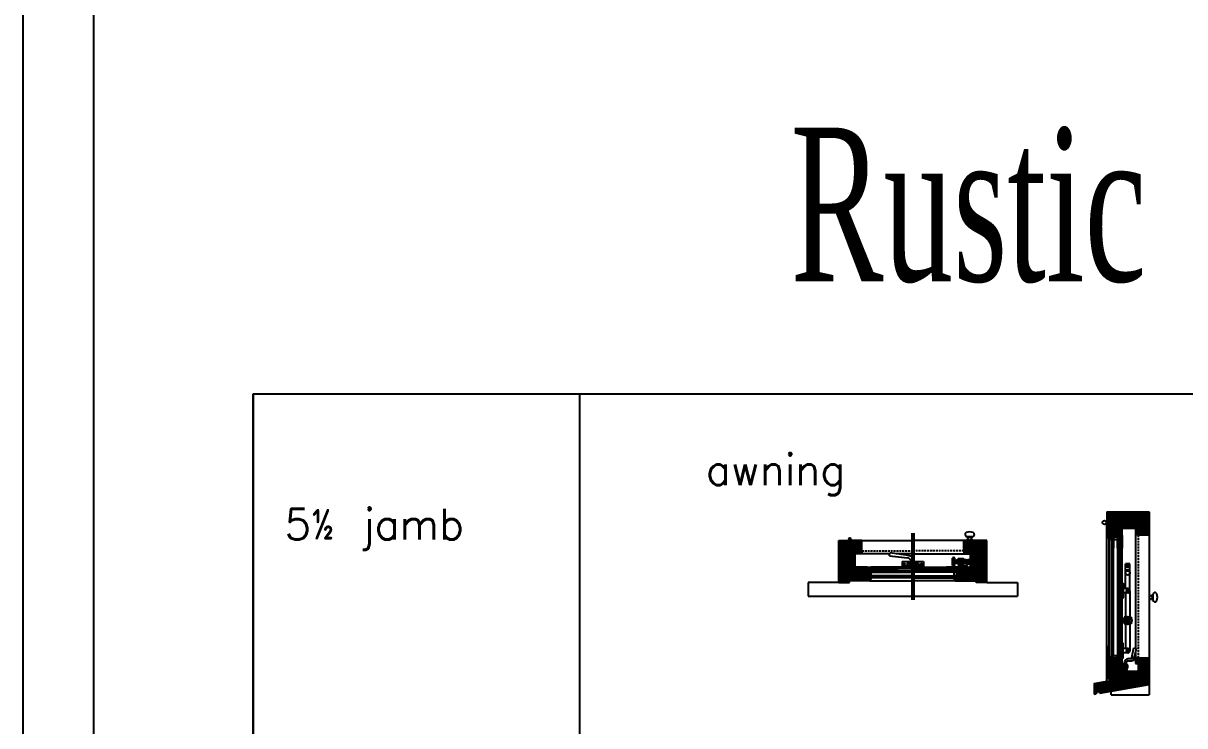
# Model space of a CAD drawing. Header units: inches. Extents: x 1985 to 11287, y 379 to 3234.
# Drawn here: x 8840.1 to 8991.4, y 1559.2 to 1650.6 of the extents above; entities that cross this region are included whole.
import ezdxf

# ---------------------------------------------------------------- set-up
doc = ezdxf.new("R2010")
doc.units = ezdxf.units.IN
doc.header["$MEASUREMENT"] = 0
doc.linetypes.add('HIDDEN', pattern=[0.375, 0.25, -0.125])
for name, color, linetype in [('detail 99', 30, 'CONTINUOUS'), ('glass 99', 6, 'CONTINUOUS'), ('glazing tape 99', 7, 'CONTINUOUS'), ('hardware 99', 94, 'CONTINUOUS'), ('hatch 99', 1, 'CONTINUOUS'), ('screen 99', 4, 'CONTINUOUS'), ('separation 99', 3, 'CONTINUOUS'), ('weatherstripping 99', 5, 'CONTINUOUS'), ('wood detail 99', 7, 'CONTINUOUS')]:
    doc.layers.add(name, color=color, linetype=linetype)
doc.styles.get("Standard").update_dxf_attribs({"font": 'txt.shx', "width": 0.8})
doc.styles.add('Times', font='times.ttf', dxfattribs={"width": 0.8})
pattern_1 = [(45, (8568.73304, 1927.68147), (-0.088388348, 0.088388348), [])]

msp = doc.modelspace()

# ---------------------------------------------------------------- hatches: boundary and pattern name
at = {"layer": 'glazing tape 99'}
h = msp.add_hatch(color=256, dxfattribs=at)
h.paths.add_polyline_path([(8981.984291, 1583.400054), (8981.921791, 1583.400054), (8981.921791, 1583.935768), (8981.984291, 1583.935768)])
h.paths.add_polyline_path([(8982.796791, 1583.400054), (8982.734291, 1583.400054), (8982.734291, 1583.935768), (8982.796791, 1583.935768)])
h = msp.add_hatch(color=256, dxfattribs=at)
h.paths.add_polyline_path([(8950.568414, 1579.362714), (8950.068414, 1579.362714), (8950.068414, 1579.300214), (8950.12645, 1579.300214), (8950.568414, 1579.300214)])
h.paths.add_polyline_path([(8950.595214, 1578.550214), (8950.12645, 1578.550214), (8950.095214, 1578.550214), (8950.095214, 1578.487714), (8950.595214, 1578.487714)])
h = msp.add_hatch(color=256, dxfattribs=at)
h.paths.add_polyline_path([(8961.871927, 1579.362714), (8961.371927, 1579.362714), (8961.371927, 1579.300214), (8961.813892, 1579.300214), (8961.871927, 1579.300214)])
h.paths.add_polyline_path([(8961.845127, 1578.550214), (8961.813892, 1578.550214), (8961.345127, 1578.550214), (8961.345127, 1578.487714), (8961.845127, 1578.487714)])
h = msp.add_hatch(color=256, dxfattribs=at)
h.paths.add_polyline_path([(8981.984291, 1568.250172), (8981.921791, 1568.250172), (8981.921791, 1567.714458), (8981.984291, 1567.714458)])
h.paths.add_polyline_path([(8982.796791, 1568.250172), (8982.734291, 1568.250172), (8982.734291, 1567.714458), (8982.796791, 1567.714458)])
at = {"layer": 'hatch 99'}
h = msp.add_hatch(dxfattribs=at)
h.set_pattern_fill('ANSI31', color=256, style=0)
h.set_pattern_definition(pattern_1)
h.paths.add_polyline_path([(8986.734291, 1587.025054), (8981.234291, 1587.025054), (8981.234291, 1585.650054), (8986.734291, 1585.650054)])
h.paths.add_polyline_path([(8985.359291, 1585.650054), (8983.234291, 1585.650054), (8983.234291, 1585.525054, -0.3659773819), (8983.419169, 1585.368804), (8983.671791, 1585.368804), (8983.671791, 1585.306304), (8983.419169, 1585.306304, -0.3659773819), (8983.234291, 1585.150054), (8983.234291, 1584.900054), (8985.359291, 1584.900054)])
h.paths.add_polyline_path([(8983.234291, 1585.066363, 0.0600972071), (8983.219948, 1585.185263, -0.1774740852), (8983.186979, 1585.212889, -0.1323214904), (8983.153681, 1585.338598, 0.0681812733), (8983.06501, 1585.441363), (8981.928081, 1585.441363, -0.3586814868), (8981.926119, 1585.421119), (8981.914153, 1585.409153, -0.3518020298), (8981.894236, 1585.406977), (8981.709468, 1585.524813, 0.0331779568), (8981.664095, 1585.523434, 0.0354966165), (8981.484291, 1585.506368), (8981.484291, 1583.560768), (8981.859291, 1583.400054), (8981.921791, 1583.400054), (8981.921791, 1583.935768), (8983.234291, 1583.935768)])
h.paths.add_polyline_path([(8983.171791, 1583.935768), (8982.796791, 1583.935768), (8982.796791, 1583.400054), (8982.859291, 1583.400054, -0.375199902), (8982.984291, 1583.556304, 0.3507810594), (8983.109291, 1583.699432), (8983.109291, 1583.712554), (8983.171791, 1583.712554)])
h = msp.add_hatch(dxfattribs=at)
h.set_pattern_fill('ANSI31', color=256, style=0)
h.set_pattern_definition(pattern_1)
h.paths.add_polyline_path([(8986.734291, 1585.587554), (8985.359291, 1585.587554), (8985.359291, 1584.025054), (8986.734291, 1584.025054)])
h.paths.add_polyline_path([(8985.359291, 1584.775054), (8984.984291, 1584.775054), (8984.984291, 1584.025054), (8985.359291, 1584.025054)])
h = msp.add_hatch(dxfattribs=at)
h.set_pattern_fill('ANSI31', color=256, style=0)
h.set_pattern_definition(pattern_1)
h.paths.add_polyline_path([(8948.470214, 1581.925214), (8947.720214, 1581.925214), (8947.720214, 1579.800214), (8947.845214, 1579.800214, -0.3659773819), (8948.001464, 1579.985091), (8948.001464, 1580.237714), (8948.063964, 1580.237714), (8948.063964, 1579.985091, -0.3659773819), (8948.220214, 1579.800214), (8948.470214, 1579.800214)])
h.paths.add_polyline_path([(8947.720214, 1583.300214), (8946.345214, 1583.300214), (8946.345214, 1577.800214), (8947.720214, 1577.800214), (8947.720214, 1578.362714), (8947.345214, 1578.362714), (8947.345214, 1578.432714), (8947.657714, 1578.432714), (8947.657714, 1578.682714), (8947.720214, 1578.682714)])
h = msp.add_hatch(dxfattribs=at)
h.set_pattern_fill('ANSI31', color=256, style=0)
h.set_pattern_definition(pattern_1)
h.paths.add_polyline_path([(8949.345214, 1583.300214), (8947.782714, 1583.300214), (8947.782714, 1581.925214), (8948.470214, 1581.925214), (8949.345214, 1581.925214)])
h.paths.add_polyline_path([(8949.345214, 1581.925214), (8948.595214, 1581.925214), (8948.595214, 1581.550214), (8949.345214, 1581.550214)])
h = msp.add_hatch(dxfattribs=at)
h.set_pattern_fill('ANSI31', color=256, style=0)
h.set_pattern_definition(pattern_1)
h.paths.add_polyline_path([(8963.345127, 1581.925214), (8962.595127, 1581.925214), (8962.595127, 1581.550214), (8963.345127, 1581.550214)])
h.paths.add_polyline_path([(8964.15764, 1583.300214), (8963.595127, 1583.300214), (8962.595127, 1583.300214), (8962.595127, 1581.925214), (8964.08558, 1581.925214)])
h = msp.add_hatch(dxfattribs=at)
h.set_pattern_fill('ANSI31', color=256, style=0)
h.set_pattern_definition(pattern_1)
h.paths.add_polyline_path([(8965.595127, 1583.300214), (8964.220127, 1583.300214), (8964.220127, 1578.682714), (8964.282627, 1578.682714), (8964.282627, 1578.432714), (8964.595127, 1578.432714), (8964.595127, 1578.362714), (8964.220127, 1578.362714), (8964.220127, 1577.800214), (8965.595127, 1577.800214)])
h.paths.add_polyline_path([(8964.220127, 1581.925214), (8963.470127, 1581.925214), (8963.470127, 1579.800214), (8963.720127, 1579.800214, -0.3659773819), (8963.876377, 1579.985091), (8963.876377, 1580.237714), (8963.938877, 1580.237714), (8963.938877, 1579.985091, -0.3659773819), (8964.095127, 1579.800214), (8964.220127, 1579.800214)])
h = msp.add_hatch(dxfattribs=at)
h.set_pattern_fill('ANSI31', color=256, style=0)
h.set_pattern_definition(pattern_1)
h.paths.add_polyline_path([(8950.0327, 1579.800214), (8947.927205, 1579.800214), (8947.927205, 1578.60918, 0.1406633333), (8947.846833, 1578.230018, 0.0354966165), (8947.8639, 1578.050214), (8950.4345, 1578.050214), (8950.595214, 1578.425214), (8950.595214, 1578.487714), (8950.0327, 1578.487714)])
h.paths.add_polyline_path([(8950.412164, 1579.550214, 0.375199902), (8950.255914, 1579.675214), (8950.255914, 1579.737714), (8950.0327, 1579.737714), (8950.0327, 1579.362714), (8950.568414, 1579.362714), (8950.568414, 1579.425214, -0.375199902)], flags=17)
h = msp.add_hatch(dxfattribs=at)
h.set_pattern_fill('ANSI31', color=256, style=0)
h.set_pattern_definition(pattern_1)
h.paths.add_polyline_path([(8961.907642, 1579.737714), (8961.684427, 1579.737714), (8961.684427, 1579.675214), (8961.671305, 1579.675214, 0.3507810594), (8961.528177, 1579.550214, -0.375199902), (8961.371927, 1579.425214), (8961.371927, 1579.362714), (8961.907642, 1579.362714)], flags=17)
h.paths.add_polyline_path([(8964.011422, 1579.800214), (8963.470127, 1579.800214), (8963.370127, 1579.800214), (8961.907642, 1579.800214), (8961.907642, 1578.487714), (8961.345127, 1578.487714), (8961.345127, 1578.425214), (8961.505842, 1578.050214), (8961.586199, 1578.050214), (8964.076442, 1578.050214, 0.0354966165), (8964.093508, 1578.230018, 0.1419831726), (8964.011422, 1578.612387)])
h = msp.add_hatch(dxfattribs=at)
h.set_pattern_fill('ANSI31', color=256, style=0)
h.set_pattern_definition(pattern_1)
h.paths.add_polyline_path([(8983.171791, 1567.937672), (8983.109291, 1567.937672), (8983.109291, 1567.950794, 0.3507810554), (8982.984291, 1568.093922, -0.3507810593), (8982.859291, 1568.23705), (8982.859291, 1568.250172), (8982.796791, 1568.250172), (8982.796791, 1567.714458), (8983.171791, 1567.714458)], flags=17)
h.paths.add_polyline_path([(8983.234291, 1567.714458), (8981.921791, 1567.714458), (8981.921791, 1568.250172), (8981.859291, 1568.250172), (8981.484291, 1568.089458), (8981.484291, 1568.009101), (8981.484291, 1565.206516, 0.0354966165), (8981.664095, 1565.189449, 0.1256790595), (8982.027071, 1565.279064), (8983.234291, 1565.491929), (8983.234291, 1566.24622)])
h.paths.add_polyline_path([(8986.734291, 1565.925847), (8986.734291, 1566.24622), (8983.234291, 1566.24622), (8983.234291, 1565.93372, -0.3659773819), (8983.419169, 1565.77747), (8983.671791, 1565.77747), (8983.671791, 1565.71497), (8983.419169, 1565.71497, -0.3659773819), (8983.234291, 1565.55872), (8983.234291, 1565.308703)])
h.paths.add_polyline_path([(8986.734291, 1568.002304), (8985.359291, 1568.002304), (8985.359291, 1566.439804), (8985.998907, 1566.439804), (8985.998907, 1566.752301), (8986.092907, 1566.752301), (8986.092907, 1566.439804), (8986.734291, 1566.439804)])
h.paths.add_polyline_path([(8985.359291, 1568.002304), (8984.984291, 1568.002304), (8984.984291, 1567.252304), (8985.359291, 1567.252304)])
h.paths.add_polyline_path([(8986.734291, 1565.925847), (8983.234291, 1565.308703), (8979.609291, 1564.669517), (8979.609291, 1563.273306), (8979.853352, 1563.31634, -1), (8980.345756, 1563.403164), (8986.734291, 1564.529636)])
at = {"layer": 'weatherstripping 99'}
h = msp.add_hatch(dxfattribs=at)
h.set_pattern_fill('HONEY', color=256, scale=0.25, angle=-90, style=0)
h.set_pattern_definition([(270, (9314.881512, 1903.501985), (0.0270632937, -0.046875), [0.03125, -0.0625]), (30, (9314.881512, 1903.501985), (0.027063294, 0.0468749999), [0.03125, -0.0625]), (330, (9314.881512, 1903.501985), (0.0541265877, -1e-10), [-0.0625, 0.03125])])
h.paths.add_polyline_path([(8981.800947, 1585.606166, -0.6227902529), (8981.80728, 1585.619054), (8981.922805, 1585.619054, 0.4142135624), (8981.930805, 1585.627054), (8981.930805, 1585.642054, 0.4142135624), (8981.922805, 1585.650054), (8981.619068, 1585.650054, 0.4142135624), (8981.611068, 1585.642054), (8981.611068, 1585.596341, 0.2561615769), (8981.618465, 1585.582851), (8981.894236, 1585.406977, 0.3518020298), (8981.914153, 1585.409153), (8981.926119, 1585.421119, 0.3771555929), (8981.927472, 1585.442207)])
h = msp.add_hatch(dxfattribs=at)
h.set_pattern_fill('HONEY', color=256, scale=0.25, style=0)
h.set_pattern_definition([(180, (9368.434664, 1318.88137), (-0.046875, 0.0270632938), [0.03125, -0.0625]), (60, (9368.434664, 1318.88137), (0.0468749999, 0.027063294), [0.03125, -0.0625]), (120, (9368.434664, 1318.88137), (-1e-10, 0.0541265877), [-0.0625, 0.03125])])
h.paths.add_polyline_path([(8947.663939, 1578.523517, 0.2324451644), (8947.657714, 1578.51085), (8947.657714, 1578.441214, -0.4142135624), (8947.641714, 1578.425214), (8947.524714, 1578.425214), (8947.451671, 1578.456714), (8947.410592, 1578.397839, 0.1534884587), (8947.407714, 1578.388683), (8947.407714, 1578.378714, 0.4142135624), (8947.423714, 1578.362714), (8947.711441, 1578.362714, 0.2561615769), (8947.724931, 1578.37011), (8947.900806, 1578.645881, 0.3518020298), (8947.898629, 1578.665798), (8947.886663, 1578.677764, 0.3771555929), (8947.865575, 1578.679117)])
h = msp.add_hatch(dxfattribs=at)
h.set_pattern_fill('HONEY', color=256, scale=0.25, style=0)
h.set_pattern_definition([(7e-15, (8543.505678, 1318.88137), (0.046875, 0.0270632938), [0.03125, -0.0625]), (120, (8543.505678, 1318.88137), (-0.0468749999, 0.027063294), [0.03125, -0.0625]), (60, (8543.505678, 1318.88137), (1e-10, 0.0541265877), [-0.0625, 0.03125])])
h.paths.add_polyline_path([(8964.276402, 1578.523517, -0.2324451644), (8964.282627, 1578.51085), (8964.282627, 1578.441214, 0.4142135624), (8964.298627, 1578.425214), (8964.415627, 1578.425214), (8964.488671, 1578.456714), (8964.529749, 1578.397839, -0.1534884587), (8964.532627, 1578.388683), (8964.532627, 1578.378714, -0.4142135624), (8964.516627, 1578.362714), (8964.2289, 1578.362714, -0.2561615769), (8964.21541, 1578.37011), (8964.039536, 1578.645881, -0.3518020298), (8964.041712, 1578.665798), (8964.053678, 1578.677764, -0.3771555929), (8964.074767, 1578.679117)])
msp.add_hatch(color=256, dxfattribs=at).paths.add_polyline_path([(8985.936407, 1566.408801), (8985.936407, 1566.439774), (8986.031928, 1566.439793), (8986.061655, 1566.473382), (8986.061655, 1566.533176), (8985.999407, 1566.48964), (8985.999407, 1566.517937), (8986.061655, 1566.561473), (8986.061655, 1566.640361), (8985.999407, 1566.596825), (8985.999407, 1566.625122), (8986.078155, 1566.691647), (8986.092907, 1566.691647), (8986.092907, 1566.439804), (8986.186407, 1566.439823), (8986.186407, 1566.408801)])
h = msp.add_hatch(dxfattribs=at)
h.set_pattern_fill('ANSI36', color=256, scale=0.125, angle=405, style=0)
h.set_pattern_definition([(270, (10576.158359, 1378.616392), (-0.015625, -0.02734375), [0.0390625, -0.0078125, 0, -0.0078125])])
h.paths.add_polyline_path([(8985.936407, 1566.254361), (8985.936407, 1566.408801), (8986.186407, 1566.408801), (8986.186407, 1566.241259)])

# ---------------------------------------------------------------- linework, layer by layer
at = {"layer": 'glass 99'}
for p, q in [((8981.984291, 1583.842018), (8981.984291, 1582.292936)), ((8981.984291, 1583.306304), (8981.984291, 1583.842018)), ((8981.984291, 1583.842018), (8982.734291, 1583.842018)), ((8982.109291, 1583.842018), (8982.109291, 1582.292936)), ((8982.609291, 1582.292936), (8982.609291, 1583.842018)), ((8982.734291, 1582.292936), (8982.734291, 1583.842018)), ((8981.984291, 1567.808208), (8981.984291, 1583.306304)), ((8982.139283, 1583.700148), (8982.109291, 1583.592366)), ((8982.109291, 1567.808208), (8982.109291, 1583.400054)), ((8982.109291, 1583.400054), (8982.609291, 1583.400054)), ((8982.139283, 1583.700148), (8982.359291, 1583.700148)), ((8982.5793, 1583.700148), (8982.359291, 1583.700148)), ((8982.5793, 1583.700148), (8982.609291, 1583.592366)), ((8982.609291, 1583.400054), (8982.609291, 1567.808208)), ((8982.734291, 1583.306304), (8982.734291, 1567.808208)), ((8981.984291, 1568.343922), (8981.984291, 1567.808208)), ((8981.984291, 1567.808208), (8982.734291, 1567.808208)), ((8982.609291, 1568.250172), (8982.109291, 1568.250172)), ((8982.139283, 1567.985792), (8982.109291, 1568.093575)), ((8982.139283, 1567.985792), (8982.359291, 1567.985792)), ((8982.5793, 1567.985792), (8982.359291, 1567.985792)), ((8982.5793, 1567.985792), (8982.609291, 1568.093575))]:
    msp.add_line(p, q, dxfattribs=at)
at = {"layer": 'glass 99', "color": 6}
for p, q in [((8950.12645, 1579.300214), (8955.845171, 1579.300214)), ((8950.12645, 1578.550214), (8950.12645, 1579.300214)), ((8961.813892, 1579.300214), (8956.095171, 1579.300214)), ((8961.813892, 1578.550214), (8961.813892, 1579.300214)), ((8950.12645, 1579.175214), (8955.845171, 1579.175214)), ((8955.845171, 1578.675214), (8950.12645, 1578.675214)), ((8955.845171, 1578.550214), (8950.12645, 1578.550214)), ((8950.268319, 1579.145222), (8950.376102, 1579.175214)), ((8950.268319, 1579.145222), (8950.268319, 1578.925214)), ((8950.268319, 1578.705205), (8950.268319, 1578.925214)), ((8950.268319, 1578.705205), (8950.376102, 1578.675214)), ((8950.568414, 1578.675214), (8950.568414, 1579.175214)), ((8961.813892, 1579.175214), (8956.095171, 1579.175214)), ((8956.095171, 1578.675214), (8961.813892, 1578.675214)), ((8956.095171, 1578.550214), (8961.813892, 1578.550214)), ((8961.371927, 1578.675214), (8961.371927, 1579.175214)), ((8961.672022, 1579.145222), (8961.564239, 1579.175214)), ((8961.672022, 1578.705205), (8961.564239, 1578.675214)), ((8961.672022, 1579.145222), (8961.672022, 1578.925214)), ((8961.672022, 1578.705205), (8961.672022, 1578.925214))]:
    msp.add_line(p, q, dxfattribs=at)
at = {"layer": 'hardware 99', "color": 94}
for p, q in [((8981.234291, 1585.775054), (8981.144961, 1585.775054)), ((8981.484291, 1585.462554), (8981.144961, 1585.462554)), ((8981.234291, 1585.650054), (8981.16983, 1585.650054)), ((8982.66983, 1585.587554), (8981.16983, 1585.587554)), ((8981.232725, 1585.587554), (8981.192424, 1585.462554)), ((8982.66983, 1585.587554), (8982.66983, 1585.441363)), ((8963.017034, 1583.800214), (8963.735734, 1583.800214)), ((8963.017034, 1583.737714), (8963.017034, 1583.800214)), ((8963.735734, 1583.737714), (8963.735734, 1583.800214)), ((8947.720214, 1583.300214), (8947.720214, 1583.379064)), ((8947.720214, 1583.300214), (8947.782714, 1583.300214)), ((8947.720214, 1582.612714), (8947.782714, 1582.612714)), ((8947.782714, 1583.300214), (8947.782714, 1583.36237)), ((8947.845214, 1583.300214), (8947.845214, 1583.379064)), ((8963.735734, 1583.737714), (8963.017034, 1583.737714)), ((8963.735734, 1583.362714), (8963.017034, 1583.362714)), ((8963.017034, 1583.300214), (8963.017034, 1583.362714)), ((8963.735734, 1583.300214), (8963.735734, 1583.362714)), ((8952.925222, 1581.300214), (8952.965575, 1581.675214)), ((8952.925222, 1581.300214), (8955.258956, 1581.041952)), ((8955.358282, 1581.308548), (8952.965575, 1581.675214)), ((8961.157627, 1580.034589), (8961.157627, 1581.003339)), ((8961.157627, 1581.003339), (8961.173252, 1581.003339)), ((8961.173252, 1581.018964), (8961.173252, 1580.018964)), ((8961.407627, 1581.018964), (8961.407627, 1580.018964)), ((8961.423252, 1581.003339), (8961.407627, 1581.003339)), ((8961.423252, 1580.034589), (8961.423252, 1581.003339)), ((8962.032627, 1580.800214), (8962.032627, 1579.925214)), ((8962.032627, 1580.800214), (8962.157627, 1580.800214)), ((8962.157627, 1580.800214), (8962.157627, 1579.925214)), ((8962.157627, 1580.800214), (8962.407627, 1580.800214)), ((8962.407627, 1580.800214), (8962.532627, 1580.800214)), ((8962.532627, 1579.925214), (8962.532627, 1580.800214)), ((8962.907627, 1580.784589), (8962.532627, 1580.784589)), ((8962.782627, 1580.268964), (8962.782627, 1580.768964)), ((8962.782627, 1580.768964), (8962.907627, 1580.768964)), ((8962.907627, 1580.253339), (8962.907627, 1580.784589)), ((8962.907627, 1580.784589), (8963.157627, 1580.784589)), ((8963.157627, 1580.253339), (8963.157627, 1580.784589)), ((8963.188877, 1580.768964), (8963.157627, 1580.768964)), ((8963.188877, 1580.237714), (8963.188877, 1580.800214)), ((8963.188877, 1580.800214), (8963.470127, 1580.800214)), ((8963.345127, 1580.237714), (8963.345127, 1580.800214)), ((8954.595171, 1580.550214), (8955.845171, 1580.550214)), ((8954.595171, 1580.550214), (8954.595171, 1579.800214)), ((8954.908655, 1580.282892), (8954.737492, 1580.111729)), ((8954.952849, 1580.238698), (8954.781686, 1580.067535)), ((8954.798671, 1579.800214), (8954.798671, 1579.925214)), ((8954.798671, 1579.925214), (8955.454671, 1579.925214)), ((8955.220171, 1580.331464), (8955.631293, 1580.314265)), ((8955.220171, 1580.331464), (8955.220171, 1580.018964)), ((8955.220171, 1580.018964), (8955.578609, 1580.033958)), ((8955.579671, 1580.050214), (8955.845171, 1580.050214)), ((8955.595171, 1580.300214), (8955.69379, 1580.300214)), ((8955.595171, 1580.050214), (8955.595171, 1580.300214)), ((8955.782671, 1580.138607), (8955.782671, 1580.425214)), ((8956.095171, 1580.550214), (8957.345171, 1580.550214)), ((8956.095171, 1580.050214), (8956.360671, 1580.050214)), ((8956.157671, 1580.138607), (8956.157671, 1580.425214)), ((8956.246551, 1580.300214), (8956.345171, 1580.300214)), ((8956.345171, 1580.050214), (8956.345171, 1580.300214)), ((8956.345171, 1580.284401), (8956.720171, 1580.268714)), ((8956.345171, 1580.066026), (8956.720171, 1580.081714)), ((8956.485671, 1579.925214), (8957.141671, 1579.925214)), ((8956.720171, 1580.268714), (8956.720171, 1580.081714)), ((8957.158655, 1580.282892), (8956.987492, 1580.111729)), ((8957.202849, 1580.238698), (8957.031686, 1580.067535)), ((8957.141671, 1579.800214), (8957.141671, 1579.925214)), ((8957.345171, 1580.550214), (8957.345171, 1579.800214)), ((8957.345171, 1579.800214), (8957.345171, 1579.925214)), ((8961.157627, 1580.034589), (8961.173252, 1580.034589)), ((8961.423252, 1580.034589), (8961.407627, 1580.034589)), ((8961.454502, 1580.655179), (8961.454502, 1580.382748)), ((8961.657627, 1580.643964), (8962.157627, 1580.643964)), ((8961.657627, 1580.393964), (8962.157627, 1580.393964)), ((8961.907642, 1579.800214), (8963.188842, 1579.800214)), ((8962.032627, 1579.925214), (8962.032627, 1579.800214)), ((8962.157627, 1580.237714), (8962.407627, 1580.237714)), ((8962.907627, 1580.253339), (8962.532627, 1580.253339)), ((8962.782627, 1580.268964), (8962.907627, 1580.268964)), ((8962.907627, 1580.253339), (8963.157627, 1580.253339)), ((8963.188877, 1580.268964), (8963.157627, 1580.268964)), ((8963.188877, 1580.237714), (8963.470127, 1580.237714)), ((8963.370127, 1579.800214), (8963.470127, 1579.800214)), ((8963.470127, 1580.550214), (8963.470127, 1579.800214)), ((8983.671791, 1577.886046), (8983.671791, 1580.246134)), ((8984.234291, 1580.246134), (8983.671791, 1580.246134)), ((8984.234291, 1579.433634), (8983.671791, 1579.433634)), ((8984.039197, 1580.063984), (8983.822691, 1579.847478)), ((8984.083392, 1580.01979), (8983.866885, 1579.803283)), ((8984.234291, 1577.886046), (8984.234291, 1580.246134)), ((8983.671791, 1577.027384), (8983.671791, 1577.886046)), ((8984.234291, 1576.746134), (8984.234291, 1577.886046)), ((8983.953041, 1577.027384), (8983.359291, 1577.027384)), ((8983.953041, 1576.464884), (8983.359291, 1576.464884)), ((8983.671791, 1576.464884), (8983.671791, 1573.313041)), ((8984.039197, 1576.876484), (8983.822691, 1576.659978)), ((8984.083392, 1576.83229), (8983.866885, 1576.615783)), ((8984.234291, 1576.746134), (8984.234291, 1573.313041)), ((8986.734291, 1576.248), (8986.796791, 1576.248)), ((8986.796791, 1575.5293), (8986.796791, 1576.248)), ((8987.171791, 1575.5293), (8987.171791, 1576.248)), ((8987.171791, 1576.248), (8987.234291, 1576.248)), ((8987.234291, 1576.248), (8987.234291, 1575.5293)), ((8986.734291, 1575.5293), (8986.796791, 1575.5293)), ((8987.171791, 1575.5293), (8987.234291, 1575.5293)), ((8983.651677, 1573.299847), (8983.515541, 1573.299847)), ((8983.515541, 1573.299847), (8983.515541, 1573.163711)), ((8984.390541, 1573.299847), (8984.254405, 1573.299847)), ((8984.390541, 1573.299847), (8984.390541, 1573.163711)), ((8983.515541, 1572.560983), (8983.515541, 1572.424847)), ((8983.651677, 1572.424847), (8983.515541, 1572.424847)), ((8983.671791, 1572.411653), (8983.671791, 1570.171733)), ((8984.234291, 1572.411653), (8984.234291, 1570.171733)), ((8984.390541, 1572.424847), (8984.254405, 1572.424847)), ((8984.390541, 1572.560983), (8984.390541, 1572.424847)), ((8983.671791, 1570.171733), (8983.671791, 1569.206097)), ((8984.234291, 1570.171733), (8984.234291, 1568.924847)), ((8983.953041, 1569.206097), (8983.359291, 1569.206097)), ((8983.953041, 1568.643597), (8983.359291, 1568.643597)), ((8984.039197, 1569.055197), (8983.822691, 1568.838691)), ((8984.083392, 1569.011003), (8983.866885, 1568.794497)), ((8984.499788, 1568.047381), (8984.734291, 1569.326811)), ((8984.734291, 1569.326811), (8985.103147, 1569.259205)), ((8984.785312, 1567.850149), (8985.103147, 1569.259205)), ((8983.234291, 1567.215006), (8983.234291, 1566.527506)), ((8983.484291, 1567.215006), (8983.234291, 1567.215006)), ((8983.359291, 1567.215006), (8983.359291, 1566.527506)), ((8983.484291, 1567.246256), (8983.484291, 1566.34622)), ((8983.734291, 1567.246256), (8983.734291, 1567.262882)), ((8983.734291, 1567.246256), (8983.734291, 1566.34622)), ((8984.078041, 1567.917756), (8984.47603, 1567.917756)), ((8984.078041, 1567.606632), (8984.47603, 1567.606632)), ((8983.484291, 1566.527506), (8983.234291, 1566.527506)), ((8983.984291, 1566.34622), (8983.234291, 1566.34622)), ((8983.984291, 1566.24622), (8983.234291, 1566.24622)), ((8983.671791, 1566.24622), (8984.234291, 1566.24622)), ((8983.984291, 1566.34622), (8983.984291, 1566.24622))]:
    msp.add_line(p, q, dxfattribs=at)
for points in [[(8961.907627, 1580.768964), (8961.657627, 1580.706464), (8961.657627, 1580.331464), (8961.907627, 1580.268964)], [(8962.032627, 1580.081464), (8961.907627, 1580.081464), (8961.907627, 1580.956464), (8962.532627, 1580.956464), (8962.532627, 1580.800214)], [(8962.032627, 1580.800214), (8962.032627, 1580.831464), (8962.407627, 1580.831464), (8962.407627, 1580.800214)], [(8962.032627, 1580.800214), (8962.032627, 1579.800214), (8963.095127, 1579.800214), (8963.095127, 1579.925214), (8962.532627, 1579.925214)], [(8962.157627, 1579.925214), (8962.407627, 1579.925214), (8962.407627, 1580.800214)], [(8961.454502, 1580.643964), (8961.657627, 1580.643964)], [(8961.657627, 1580.393964), (8961.454502, 1580.393964)], [(8962.407627, 1580.237714), (8962.407627, 1580.206464), (8962.157627, 1580.206464)], [(8962.407627, 1580.081464), (8962.157627, 1580.081464)], [(8983.234291, 1575.856221), (8983.234291, 1577.683634), (8983.359291, 1577.683634), (8983.359291, 1575.856221)], [(8983.234291, 1577.636046), (8983.234291, 1575.808634), (8983.359291, 1575.808634), (8983.359291, 1577.636046)]]:
    msp.add_lwpolyline(points, dxfattribs=at)
msp.add_lwpolyline([(8983.234291, 1569.862347), (8983.234291, 1567.987347), (8983.359291, 1567.987347), (8983.359291, 1569.862347)], close=True, dxfattribs=at)
for centre, radius in [((8980.921791, 1585.618804), 0.25), ((8947.782714, 1583.487714), 0.125344), ((8954.845171, 1580.175214), 0.125), ((8957.095171, 1580.175214), 0.125), ((8983.953041, 1579.058634), 0.28125), ((8983.953041, 1579.933634), 0.15625), ((8983.953041, 1576.746134), 0.15625), ((8983.953041, 1572.862347), 0.53125), ((8983.953041, 1572.862347), 0.5), ((8983.953041, 1572.862347), 0.484375), ((8983.953041, 1572.862347), 0.272431), ((8983.953041, 1572.862347), 0.136216), ((8983.953041, 1568.924847), 0.15625)]:
    msp.add_circle(centre, radius, dxfattribs=at)
for centre, radius, start, end in [((8981.144961, 1585.837554), 0.0625, 224.427004, 270), ((8981.144961, 1585.400054), 0.0625, 90, 135.572996), ((8963.376383, 1583.072901), 1.321014, 70.73395118, 109.2685604), ((8962.982659, 1583.550214), 0.190625, 280.38885782, 79.61114218), ((8963.770109, 1583.550214), 0.190625, 100.38885782, 259.61114218), ((8955.157671, 1580.425214), 0.625, 360, 80.67375008), ((8955.277593, 1580.43215), 0.880105, 49.84200543, 84.7396651), ((8955.277593, 1580.43215), 0.880105, 359.54841088, 21.72755219), ((8960.845127, 1580.791395), 0.3125, 334.15806724, 0), ((8961.29044, 1580.814862), 0.235352, 60.13716564, 119.86283436), ((8961.735752, 1580.791395), 0.3125, 180, 205.84193276), ((8955.454671, 1580.050214), 0.125, 270, 360), ((8955.970171, 1580.188885), 0.361328, 121.99448223, 162.05474677), ((8955.970171, 1580.188885), 0.361328, 17.94525323, 59.25022404), ((8956.485671, 1580.050214), 0.125, 180, 270), ((8961.407627, 1580.518964), 0.3125, 154.15806724, 205.84193276), ((8960.845127, 1580.246532), 0.3125, 0, 25.84193276), ((8961.29044, 1580.223065), 0.235352, 240.13716564, 299.86283436), ((8961.735752, 1580.246532), 0.3125, 154.15806724, 180), ((8983.953041, 1576.746134), 0.28125, 270, 90), ((8986.984291, 1576.282375), 0.190625, 190.38885782, 349.61114218), ((8986.506978, 1575.88865), 1.321014, 340.73395118, 19.2685604), ((8986.984291, 1575.494925), 0.190625, 10.38885782, 169.61114218), ((8983.953041, 1568.924847), 0.28125, 270, 90), ((8984.193326, 1567.217568), 0.709615, 99.34978414, 177.68305882), ((8984.078041, 1567.262882), 0.34375, 90, 180), ((8983.622963, 1566.871256), 0.361328, 287.94525323, 72.05474677)]:
    msp.add_arc(centre, radius, start, end, dxfattribs=at)
for centre, major_axis, ratio, start_param, end_param in [((8963.017034, 1584.066464), (0, 0.26625), 0.9389671361, 0.3113269566, 3.1415926536), ((8963.735734, 1584.066464), (0, 0.26625), 0.9389671362, 3.1415926536, 5.9720927217), ((8987.500541, 1576.248), (-0.26625, 0), 0.9389671361, 3.4529196101, 6.2831853072), ((8987.500541, 1575.5293), (-0.26625, 0), 0.9389671362, 0, 2.8305000681)]:
    msp.add_ellipse(centre, major_axis=major_axis, ratio=ratio, start_param=start_param, end_param=end_param, dxfattribs=at)
for points in [[(8955.69379, 1580.300214), (8955.760765, 1580.328814), (8955.782671, 1580.388607)], [(8955.69379, 1580.050214), (8955.760765, 1580.078814), (8955.782671, 1580.138607)], [(8956.246551, 1580.300214), (8956.179577, 1580.328814), (8956.157671, 1580.388607)], [(8956.246551, 1580.050214), (8956.179577, 1580.078814), (8956.157671, 1580.138607)], [(8984.366825, 1567.917756), (8984.46345, 1567.958435), (8984.499788, 1568.047381)], [(8984.47603, 1567.917756), (8984.766869, 1568.049291), (8984.898879, 1568.353624)], [(8984.785312, 1567.850149), (8984.690529, 1567.650691), (8984.47603, 1567.606632)]]:
    msp.add_spline(points, degree=3, dxfattribs=at)
at = {"layer": 'screen 99', "color": 4, "linetype": 'HIDDEN'}
for p, q in [((8985.359291, 1568.002304), (8985.359291, 1584.025054)), ((8949.345214, 1581.925214), (8955.845171, 1581.925214)), ((8962.595127, 1581.925214), (8956.095171, 1581.925214))]:
    msp.add_line(p, q, dxfattribs=at)
at = {"layer": 'separation 99'}
for p, q in [((8870.077342, 1602.358547), (8870.077342, 1512.239951)), ((8912.617716, 1557.299249), (8912.617716, 1602.358547))]:
    msp.add_line(p, q, dxfattribs=at)
for points in [[(8840.122035, 2103.669696), (9954.635727, 2103.669696), (9954.635727, 1326.396456), (8840.122035, 1326.396456)], [(8849.299532, 2093.486824), (9941.56161, 2093.486824), (9941.56161, 1340.434269), (8849.299532, 1340.434269)], [(8870.077342, 1602.358547), (9066.39145, 1602.358547), (9066.39145, 1422.121354), (8870.077342, 1422.121354)]]:
    msp.add_lwpolyline(points, close=True, dxfattribs=at)
at = {"layer": 'weatherstripping 99'}
for p, q in [((8981.611068, 1585.596341), (8981.611068, 1585.642054)), ((8981.894236, 1585.406977), (8981.618465, 1585.582851)), ((8981.619068, 1585.650054), (8981.922805, 1585.650054)), ((8981.800947, 1585.606166), (8981.927472, 1585.442207)), ((8981.922805, 1585.619054), (8981.80728, 1585.619054)), ((8981.914153, 1585.409153), (8981.926119, 1585.421119)), ((8981.930805, 1585.642054), (8981.930805, 1585.627054)), ((8983.671791, 1585.337554), (8983.390541, 1585.337554)), ((8948.032714, 1580.237714), (8948.032714, 1579.956464)), ((8963.907627, 1580.237714), (8963.907627, 1579.956464)), ((8947.407714, 1578.378714), (8947.407714, 1578.388683)), ((8947.410592, 1578.397839), (8947.451671, 1578.456714)), ((8947.423714, 1578.362714), (8947.711441, 1578.362714)), ((8947.451671, 1578.456714), (8947.524714, 1578.425214)), ((8947.524714, 1578.425214), (8947.641714, 1578.425214)), ((8947.657714, 1578.51085), (8947.657714, 1578.441214)), ((8947.663939, 1578.523517), (8947.865575, 1578.679117)), ((8947.900806, 1578.645881), (8947.724931, 1578.37011)), ((8947.898629, 1578.665798), (8947.886663, 1578.677764)), ((8964.039536, 1578.645881), (8964.21541, 1578.37011)), ((8964.041712, 1578.665798), (8964.053678, 1578.677764)), ((8964.276402, 1578.523517), (8964.074767, 1578.679117)), ((8964.516627, 1578.362714), (8964.2289, 1578.362714)), ((8964.282627, 1578.51085), (8964.282627, 1578.441214)), ((8964.415627, 1578.425214), (8964.298627, 1578.425214)), ((8964.488671, 1578.456714), (8964.415627, 1578.425214)), ((8964.529749, 1578.397839), (8964.488671, 1578.456714)), ((8964.532627, 1578.378714), (8964.532627, 1578.388683)), ((8983.671791, 1565.74622), (8983.390541, 1565.74622)), ((8985.936407, 1566.439774), (8986.031928, 1566.439793)), ((8985.936407, 1566.439774), (8985.936407, 1566.241259)), ((8986.186407, 1566.408801), (8985.936407, 1566.408801)), ((8986.186407, 1566.241259), (8985.936407, 1566.241259)), ((8986.078155, 1566.691647), (8985.999407, 1566.625122)), ((8986.061655, 1566.640361), (8985.999407, 1566.596825)), ((8985.999407, 1566.625122), (8985.999407, 1566.596825)), ((8986.061655, 1566.561473), (8985.999407, 1566.517937)), ((8986.061655, 1566.533176), (8985.999407, 1566.48964)), ((8985.999407, 1566.517937), (8985.999407, 1566.48964)), ((8986.031928, 1566.439793), (8986.061655, 1566.473382)), ((8986.061655, 1566.561473), (8986.061655, 1566.640361)), ((8986.061655, 1566.473382), (8986.061655, 1566.533176)), ((8986.078155, 1566.691647), (8986.092907, 1566.691647)), ((8986.092907, 1566.691647), (8986.078155, 1566.691647)), ((8986.092907, 1566.439804), (8986.092907, 1566.691647)), ((8986.092907, 1566.439804), (8986.186407, 1566.439823)), ((8986.186407, 1566.439823), (8986.186407, 1566.241259))]:
    msp.add_line(p, q, dxfattribs=at)
for centre, radius, start, end in [((8981.619068, 1585.642054), 0.008, 90, 180), ((8981.627068, 1585.596341), 0.016, 180, 237.47209795), ((8981.80728, 1585.611054), 0.008, 90, 217.65699188), ((8981.902839, 1585.420467), 0.016, 237.47209795, 315), ((8981.922805, 1585.642054), 0.008, 0, 90), ((8981.922805, 1585.627054), 0.008, 270, 0), ((8981.914805, 1585.432433), 0.016, 315, 37.65699188), ((8983.403679, 1585.337554), 0.25, 150.08871422, 209.91128578), ((8983.241154, 1585.431052), 0.0625, 85.80195244, 150.08871422), ((8983.234291, 1585.337554), 0.15625, 274.19804756, 85.80195244), ((8983.241154, 1585.244055), 0.0625, 209.91128578, 274.19804756), ((8947.939216, 1579.807076), 0.0625, 175.80195244, 240.08871422), ((8948.032714, 1579.800214), 0.15625, 4.19804756, 175.80195244), ((8948.032714, 1579.969601), 0.25, 240.08871422, 299.91128578), ((8948.126212, 1579.807076), 0.0625, 299.91128578, 4.19804756), ((8963.814129, 1579.807076), 0.0625, 175.80195244, 240.08871422), ((8963.907627, 1579.800214), 0.15625, 4.19804756, 175.80195244), ((8963.907627, 1579.969601), 0.25, 240.08871422, 299.91128578), ((8964.001126, 1579.807076), 0.0625, 299.91128578, 4.19804756), ((8947.423714, 1578.388683), 0.016, 145.09543751, 180), ((8947.423714, 1578.378714), 0.016, 180, 270), ((8947.641714, 1578.441214), 0.016, 270, 0), ((8947.673714, 1578.51085), 0.016, 127.65699188, 180), ((8947.711441, 1578.378714), 0.016, 270, 327.47209795), ((8947.87535, 1578.666451), 0.016, 45, 127.65699188), ((8947.887316, 1578.654485), 0.016, 327.47209795, 45), ((8964.053026, 1578.654485), 0.016, 135, 212.52790205), ((8964.064992, 1578.666451), 0.016, 52.34300812, 135), ((8964.2289, 1578.378714), 0.016, 212.52790205, 270), ((8964.266627, 1578.51085), 0.016, 0, 52.34300812), ((8964.298627, 1578.441214), 0.016, 180, 270), ((8964.516627, 1578.378714), 0.016, 270, 0), ((8964.516627, 1578.388683), 0.016, 0, 34.90456249), ((8983.403679, 1565.74622), 0.25, 150.08871422, 209.91128578), ((8983.241154, 1565.839719), 0.0625, 85.80195244, 150.08871422), ((8983.241154, 1565.652722), 0.0625, 209.91128578, 274.19804756), ((8983.234291, 1565.74622), 0.15625, 274.19804756, 85.80195244)]:
    msp.add_arc(centre, radius, start, end, dxfattribs=at)
at = {"layer": 'wood detail 99'}
for p, q in [((8981.234291, 1587.025054), (8981.234291, 1585.650054)), ((8981.234291, 1587.025054), (8986.734291, 1587.025054)), ((8986.734291, 1587.025054), (8986.734291, 1585.650054)), ((8981.234291, 1564.956049), (8981.234291, 1585.650054)), ((8981.234291, 1585.650054), (8986.734291, 1585.650054)), ((8981.484291, 1583.525054), (8981.484291, 1585.506368)), ((8981.921438, 1585.441363), (8983.06501, 1585.441363)), ((8981.921438, 1585.441363), (8983.06501, 1585.441363)), ((8983.234291, 1585.650054), (8984.859291, 1585.650054)), ((8983.234291, 1585.650054), (8983.234291, 1585.525054)), ((8984.859291, 1585.650054), (8984.484291, 1585.650054)), ((8985.359291, 1585.650054), (8985.359291, 1584.900054)), ((8985.359291, 1585.650054), (8985.359291, 1584.025054)), ((8985.359291, 1585.587554), (8986.734291, 1585.587554)), ((8986.734291, 1585.650054), (8986.734291, 1563.207183)), ((8955.845171, 1584.258882), (8955.845171, 1575.537984)), ((8956.095171, 1584.258882), (8956.095171, 1575.537984)), ((8981.921791, 1583.400054), (8981.921791, 1583.935768)), ((8983.234291, 1583.935768), (8983.234291, 1585.150054)), ((8983.234291, 1584.900054), (8985.359291, 1584.900054)), ((8983.234291, 1583.935768), (8983.234291, 1582.292936)), ((8984.984291, 1584.775054), (8985.359291, 1584.775054)), ((8984.984291, 1584.775054), (8984.984291, 1569.280989)), ((8985.359291, 1584.025054), (8984.984291, 1584.025054)), ((8985.359291, 1584.025054), (8986.734291, 1584.025054)), ((8946.345214, 1577.800214), (8946.345214, 1583.300214)), ((8946.345214, 1583.300214), (8947.720214, 1583.300214)), ((8947.720214, 1583.300214), (8947.720214, 1581.925214)), ((8947.720214, 1578.682714), (8947.720214, 1583.300214)), ((8947.782714, 1583.300214), (8955.845171, 1583.300214)), ((8947.782714, 1583.300214), (8955.845171, 1583.300214)), ((8947.782714, 1583.300214), (8955.845171, 1583.300214)), ((8949.345214, 1583.300214), (8947.782714, 1583.300214)), ((8947.782714, 1583.300214), (8947.782714, 1581.925214)), ((8948.345214, 1583.300214), (8947.782714, 1583.300214)), ((8949.345214, 1583.300214), (8955.845171, 1583.300214)), ((8949.345214, 1581.925214), (8949.345214, 1583.300214)), ((8964.220127, 1583.300214), (8956.095171, 1583.300214)), ((8964.220127, 1583.300214), (8956.095171, 1583.300214)), ((8964.220127, 1583.300214), (8956.095171, 1583.300214)), ((8964.220127, 1583.300214), (8956.095171, 1583.300214)), ((8962.595127, 1583.300214), (8956.095171, 1583.300214)), ((8962.595127, 1583.300214), (8964.220127, 1583.300214)), ((8962.595127, 1581.925214), (8962.595127, 1583.300214)), ((8963.595127, 1583.300214), (8964.220127, 1583.300214)), ((8964.15764, 1583.300214), (8964.08558, 1581.925214)), ((8964.220127, 1583.300214), (8964.220127, 1581.925214)), ((8965.595127, 1583.300214), (8964.220127, 1583.300214)), ((8964.220127, 1578.682714), (8964.220127, 1583.300214)), ((8965.595127, 1577.800214), (8965.595127, 1583.300214)), ((8981.484291, 1583.641125), (8981.484291, 1582.292936)), ((8981.484291, 1583.525054), (8981.484291, 1568.089458)), ((8981.859291, 1568.250172), (8981.859291, 1583.400054)), ((8981.859291, 1583.400054), (8981.984291, 1583.400054)), ((8981.921791, 1583.400054), (8981.921791, 1568.250172)), ((8982.734291, 1583.400054), (8982.859291, 1583.400054)), ((8982.796791, 1583.400054), (8982.796791, 1568.250172)), ((8982.859291, 1583.400054), (8982.859291, 1568.250172)), ((8983.109291, 1583.712554), (8983.109291, 1582.292936)), ((8983.109291, 1567.937672), (8983.109291, 1583.400054)), ((8983.171791, 1583.712554), (8983.171791, 1582.292936)), ((8983.171791, 1567.937672), (8983.171791, 1583.400054)), ((8983.234291, 1567.714458), (8983.234291, 1583.400054)), ((8947.720214, 1581.925214), (8948.470214, 1581.925214)), ((8947.720214, 1581.925214), (8948.470214, 1581.925214)), ((8947.720214, 1581.925214), (8948.470214, 1581.925214)), ((8948.470214, 1581.925214), (8949.345214, 1581.925214)), ((8948.470214, 1579.800214), (8948.470214, 1581.925214)), ((8948.595214, 1581.550214), (8948.595214, 1581.925214)), ((8952.952124, 1581.550214), (8948.595214, 1581.550214)), ((8949.345214, 1581.925214), (8949.345214, 1581.550214)), ((8955.845171, 1581.550214), (8953.781274, 1581.550214)), ((8956.095171, 1581.550214), (8963.345127, 1581.550214)), ((8964.220127, 1581.925214), (8962.595127, 1581.925214)), ((8962.595127, 1581.925214), (8962.595127, 1581.550214)), ((8963.345127, 1581.550214), (8963.345127, 1581.925214)), ((8964.220127, 1581.925214), (8963.470127, 1581.925214)), ((8964.220127, 1581.925214), (8963.470127, 1581.925214)), ((8963.470127, 1579.800214), (8963.470127, 1581.925214)), ((8964.220127, 1581.925214), (8963.470127, 1581.925214)), ((8947.720214, 1579.800214), (8947.845214, 1579.800214)), ((8950.0327, 1579.800214), (8947.927205, 1579.800214)), ((8947.927205, 1578.60918), (8947.927205, 1579.800214)), ((8950.0327, 1578.487714), (8950.0327, 1579.800214)), ((8950.0327, 1579.800214), (8954.077332, 1579.800214)), ((8950.068414, 1579.300214), (8950.068414, 1579.362714)), ((8950.068414, 1579.300214), (8950.12645, 1579.300214)), ((8950.255914, 1579.737714), (8954.077332, 1579.737714)), ((8950.255914, 1579.675214), (8954.077332, 1579.675214)), ((8955.845171, 1579.800214), (8950.568414, 1579.800214)), ((8955.845171, 1579.737714), (8950.568414, 1579.737714)), ((8955.845171, 1579.675214), (8950.568414, 1579.675214)), ((8950.568414, 1579.425214), (8955.845171, 1579.425214)), ((8950.568414, 1579.300214), (8950.568414, 1579.425214)), ((8950.568414, 1579.362714), (8955.845171, 1579.362714)), ((8956.095171, 1579.800214), (8961.371927, 1579.800214)), ((8956.095171, 1579.737714), (8961.371927, 1579.737714)), ((8956.095171, 1579.675214), (8961.371927, 1579.675214)), ((8961.371927, 1579.425214), (8956.095171, 1579.425214)), ((8961.371927, 1579.362714), (8956.095171, 1579.362714)), ((8961.907642, 1579.800214), (8960.363009, 1579.800214)), ((8961.684427, 1579.737714), (8960.363009, 1579.737714)), ((8961.684427, 1579.675214), (8960.363009, 1579.675214)), ((8961.371927, 1579.300214), (8961.371927, 1579.425214)), ((8961.871927, 1579.300214), (8961.813892, 1579.300214)), ((8961.871927, 1579.300214), (8961.871927, 1579.362714)), ((8961.907642, 1579.800214), (8963.782627, 1579.800214)), ((8961.907642, 1578.487714), (8961.907642, 1579.800214)), ((8964.011422, 1579.800214), (8963.470127, 1579.800214)), ((8964.011422, 1578.612387), (8964.011422, 1579.800214)), ((8964.220127, 1579.800214), (8964.095127, 1579.800214)), ((8946.345214, 1577.800214), (8942.345214, 1577.800214)), ((8942.345214, 1577.800214), (8942.345214, 1576.050214)), ((8946.372734, 1577.800214), (8946.345214, 1577.800214)), ((8946.372734, 1577.800214), (8946.345214, 1577.800214)), ((8946.345214, 1577.800214), (8947.720214, 1577.800214)), ((8947.345214, 1578.362714), (8947.345214, 1578.432714)), ((8947.345214, 1578.432714), (8947.657714, 1578.432714)), ((8947.720214, 1578.362714), (8947.345214, 1578.362714)), ((8947.657714, 1578.432714), (8947.657714, 1578.682714)), ((8947.657714, 1578.682714), (8947.720214, 1578.682714)), ((8947.720214, 1577.800214), (8947.720214, 1578.362714)), ((8947.720214, 1577.800214), (8947.720214, 1578.175263)), ((8950.470214, 1578.050214), (8947.8622, 1578.050214)), ((8950.595214, 1578.487714), (8950.0327, 1578.487714)), ((8950.095214, 1578.550214), (8950.12645, 1578.550214)), ((8950.095214, 1578.487714), (8950.095214, 1578.550214)), ((8950.354143, 1578.050214), (8954.077332, 1578.050214)), ((8950.4345, 1578.050214), (8950.595214, 1578.425214)), ((8950.470214, 1578.050214), (8955.845171, 1578.050214)), ((8950.595214, 1578.425214), (8950.595214, 1578.550214)), ((8950.595214, 1578.487714), (8955.845171, 1578.487714)), ((8955.845171, 1578.425214), (8950.595214, 1578.425214)), ((8961.345127, 1578.487714), (8956.095171, 1578.487714)), ((8956.095171, 1578.425214), (8961.345127, 1578.425214)), ((8961.470127, 1578.050214), (8956.095171, 1578.050214)), ((8961.586199, 1578.050214), (8960.363009, 1578.050214)), ((8961.345127, 1578.425214), (8961.345127, 1578.550214)), ((8961.345127, 1578.487714), (8961.907642, 1578.487714)), ((8961.505842, 1578.050214), (8961.345127, 1578.425214)), ((8961.470127, 1578.050214), (8964.076715, 1578.050214)), ((8961.845127, 1578.550214), (8961.813892, 1578.550214)), ((8961.845127, 1578.487714), (8961.845127, 1578.550214)), ((8964.282627, 1578.682714), (8964.220127, 1578.682714)), ((8964.220127, 1577.800214), (8964.220127, 1578.362714)), ((8964.220127, 1578.362714), (8964.595127, 1578.362714)), ((8965.595127, 1577.800214), (8964.220127, 1577.800214)), ((8964.282627, 1578.432714), (8964.282627, 1578.682714)), ((8964.595127, 1578.432714), (8964.282627, 1578.432714)), ((8964.595127, 1578.362714), (8964.595127, 1578.432714)), ((8965.595127, 1577.800214), (8969.595127, 1577.800214)), ((8969.595127, 1577.800214), (8969.595127, 1576.050214)), ((8942.345214, 1576.050214), (8955.845171, 1576.050214)), ((8956.095171, 1576.050214), (8969.595127, 1576.050214)), ((8981.484291, 1568.009101), (8981.484291, 1569.54859)), ((8984.984291, 1568.732283), (8984.984291, 1567.252304)), ((8981.484291, 1568.131326), (8981.484291, 1565.206516)), ((8981.484291, 1565.206516), (8981.484291, 1568.131326)), ((8981.859291, 1568.250172), (8981.921791, 1568.250172)), ((8981.984291, 1568.250172), (8981.921791, 1568.250172)), ((8981.921791, 1568.250172), (8981.921791, 1567.714458)), ((8982.796791, 1568.250172), (8982.734291, 1568.250172)), ((8983.234291, 1565.632349), (8983.234291, 1567.714458)), ((8983.234291, 1567.37122), (8983.234291, 1567.55872)), ((8985.359291, 1568.002304), (8984.984291, 1568.002304)), ((8984.984291, 1567.252304), (8985.359291, 1567.252304)), ((8985.359291, 1566.252304), (8985.359291, 1568.002304)), ((8985.359291, 1568.002304), (8986.734291, 1568.002304)), ((8983.234291, 1566.24622), (8983.234291, 1565.308703)), ((8986.734291, 1566.24622), (8983.234291, 1566.24622)), ((8983.234291, 1565.308703), (8986.734291, 1565.925847)), ((8986.734291, 1565.84122), (8983.234291, 1565.84122)), ((8984.859291, 1566.24622), (8984.234291, 1566.24622)), ((8985.359291, 1566.439804), (8985.998907, 1566.439804)), ((8985.998907, 1566.752301), (8985.998907, 1566.439804)), ((8986.092907, 1566.752301), (8986.092907, 1566.439804)), ((8986.092907, 1566.441647), (8986.092907, 1566.691647)), ((8986.092907, 1566.439804), (8986.734291, 1566.439804)), ((8979.609291, 1564.669517), (8983.234291, 1565.308703)), ((8979.609291, 1564.669517), (8979.609291, 1563.273306)), ((8980.345756, 1563.403164), (8986.734291, 1564.529636)), ((8982.027071, 1565.279064), (8983.234291, 1565.491929)), ((8979.609291, 1563.273306), (8979.853352, 1563.31634)), ((8981.796791, 1563.207183), (8981.796791, 1563.659021)), ((8981.796791, 1563.207183), (8986.734291, 1563.207183))]:
    msp.add_line(p, q, dxfattribs=at)
at = {"layer": 'wood detail 99', "color": 7}
for p, q in [((8983.419169, 1585.368804), (8983.671791, 1585.368804)), ((8983.419169, 1585.306304), (8983.671791, 1585.306304)), ((8983.671791, 1585.306304), (8983.671791, 1585.368804)), ((8981.921791, 1583.935768), (8983.234291, 1583.935768)), ((8981.484291, 1583.560768), (8981.859291, 1583.400054)), ((8948.063964, 1580.237714), (8948.001464, 1580.237714)), ((8948.001464, 1579.985091), (8948.001464, 1580.237714)), ((8948.063964, 1579.985091), (8948.063964, 1580.237714)), ((8963.876377, 1580.237714), (8963.938877, 1580.237714)), ((8963.876377, 1579.985091), (8963.876377, 1580.237714)), ((8963.938877, 1579.985091), (8963.938877, 1580.237714)), ((8981.484291, 1568.089458), (8981.859291, 1568.250172)), ((8981.921791, 1567.714458), (8983.234291, 1567.714458)), ((8983.419169, 1565.77747), (8983.671791, 1565.77747)), ((8983.419169, 1565.71497), (8983.671791, 1565.71497)), ((8983.671791, 1565.71497), (8983.671791, 1565.77747)), ((8986.092907, 1566.752301), (8985.998907, 1566.752301))]:
    msp.add_line(p, q, dxfattribs=at)
for points in [[(8982.796791, 1583.935768), (8982.796791, 1583.400054), (8982.859291, 1583.400054, -0.375199902), (8982.984291, 1583.556304, 0.375199902), (8983.109291, 1583.712554), (8983.171791, 1583.712554), (8983.171791, 1583.935768)], [(8982.796791, 1567.714458), (8982.796791, 1568.250172), (8982.859291, 1568.250172, 0.375199902), (8982.984291, 1568.093922, -0.375199902), (8983.109291, 1567.937672), (8983.171791, 1567.937672), (8983.171791, 1567.714458)]]:
    msp.add_lwpolyline(points, format="xyb", dxfattribs=at)
at = {"layer": 'wood detail 99'}
for points in [[(8950.0327, 1579.362714), (8950.568414, 1579.362714), (8950.568414, 1579.425214, -0.375199902), (8950.412164, 1579.550214, 0.375199902), (8950.255914, 1579.675214), (8950.255914, 1579.737714), (8950.0327, 1579.737714)], [(8961.907642, 1579.362714), (8961.371927, 1579.362714), (8961.371927, 1579.425214, 0.375199902), (8961.528177, 1579.550214, -0.375199902), (8961.684427, 1579.675214), (8961.684427, 1579.737714), (8961.907642, 1579.737714)]]:
    msp.add_lwpolyline(points, format="xyb", dxfattribs=at)
for centre, radius, start, end in [((8981.694238, 1584.250149), 1.273642, 91.35613093, 99.48794194), ((8981.697159, 1585.182612), 0.342422, 49.08206832, 95.54095109), ((8982.734291, 1585.066363), 0.5, 0, 48.59037789), ((8982.734291, 1585.066363), 0.5, 0, 48.59037789), ((8948.547568, 1578.279582), 0.702485, 152.01833512, 184.04586549), ((8949.120118, 1578.260161), 1.273642, 181.35613093, 189.48794194), ((8963.392773, 1578.279582), 0.702485, 355.95413451, 28.27822672), ((8962.820223, 1578.260161), 1.273642, 350.51205806, 358.64386907), ((8981.694238, 1566.462734), 1.273642, 260.51205806, 268.64386907), ((8981.670139, 1565.94488), 0.755455, 269.54163375, 298.194921), ((8980.099554, 1563.359752), 0.25, 10, 190)]:
    msp.add_arc(centre, radius, start, end, dxfattribs=at)
at = {"layer": 'wood detail 99', "color": 7}
for centre, start, end in [((8983.234291, 1585.337554), 9.59406823, 90), ((8983.234291, 1585.337554), 270, 350.40593177), ((8948.032714, 1579.800214), 99.59406823, 180), ((8948.032714, 1579.800214), 360, 80.40593177), ((8963.907627, 1579.800214), 99.59406823, 180), ((8963.907627, 1579.800214), 0, 80.40593177), ((8983.234291, 1565.74622), 9.59406823, 90), ((8983.234291, 1565.74622), 270, 350.40593177)]:
    msp.add_arc(centre, 0.1875, start, end, dxfattribs=at)

# ---------------------------------------------------------------- texts
at = {"layer": 'detail 99', "style": 'Times', "width": 0.6}
msp.add_text('Rustic', height=20, dxfattribs=at).set_placement((8940.068891, 1617.04289))
at = {"layer": 'detail 99'}
for s, p in [('awning', (8929.012957, 1590.502368)), ('5½ jamb', (8874.166944, 1583.400372))]:
    msp.add_text(s, height=4, dxfattribs=at).set_placement(p)

doc.saveas('drawing.dxf')
